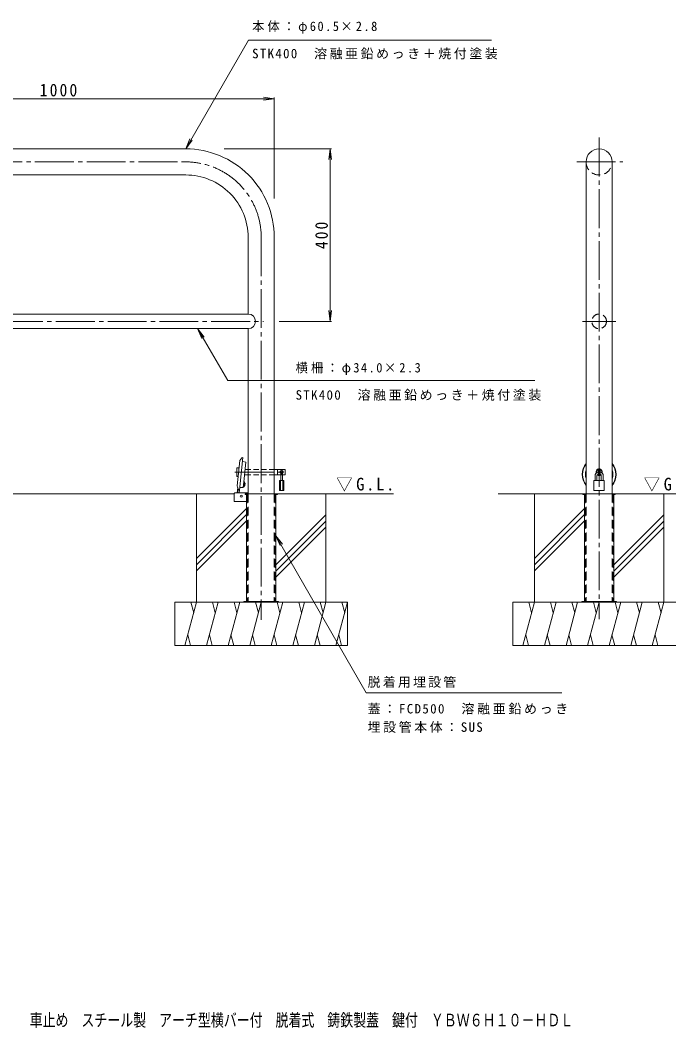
# Model space of a CAD drawing. Units: millimetres at full size, sheet at 1:10. Extents: x -1780 to 1797, y -1365 to 972.
# Drawn here: x -925 to 579, y -1365 to 972 of the extents above; entities that cross this region are included whole.
import ezdxf
from ezdxf.enums import TextEntityAlignment as Align

# ---------------------------------------------------------------- set-up
doc = ezdxf.new("R2010")
doc.units = ezdxf.units.MM
doc.header["$LTSCALE"] = 10
for name, pattern in [('CHAIN1', [8, 5, -1, 1, -1]), ('CHAIN2', [12, 9, -1, 1, -1]), ('DASHED1', [1.8, 1.2, -0.6]), ('DASHED2', [3, 2, -1])]:
    doc.linetypes.add(name, pattern=pattern)
for name, color, linetype, lineweight in [('C-0', 4, 'Continuous', 9), ('C-1', 7, 'Continuous', 9), ('C-2', 3, 'Continuous', 9), ('C-3', 3, 'DASHED2', 9), ('C-4', 7, 'Continuous', 9), ('C-5', 7, 'Continuous', 9), ('C-6', 2, 'Continuous', 9), ('C-9', 7, 'Continuous', 9), ('C-A', 2, 'Continuous', 9), ('C-B', 2, 'Continuous', 9), ('C-E', 6, 'Continuous', 5)]:
    doc.layers.add(name, color=color, linetype=linetype, lineweight=lineweight)
doc.layers.add('F-F_F-Fﾚｲﾔ', color=2, linetype='Continuous')
doc.styles.add('ＭＳ ゴシック', font='')
doc.styles.get('ＭＳ ゴシック').set_extended_font_data('MS Gothic')

msp = doc.modelspace()

# ---------------------------------------------------------------- linework, layer by layer
at = {"layer": 'C-0', "color": 7, "linetype": 'CHAIN2'}
for p, q in [((417.26, 699.73), (417.26, -417.54)), ((-1130.62, 643.22), (-541.12, 643.22)), ((365.37, 643.21), (472.4, 643.21)), ((-366.12, 468.22), (-366.12, -418.43)), ((-1322.12, 273.47), (-360.94, 273.47)), ((378.47, 273.46), (455.6, 273.46)), ((-427.5, -76.29), (-308.9, -76.29))]:
    msp.add_line(p, q, dxfattribs=at)
at = {"layer": 'C-0'}
for p, q in [((-411.21, -42.77), (-415.82, -49.12)), ((-422.03, -108.22), (-415.82, -49.12)), ((-408.67, -51.64), (-401.68, -53.27)), ((410.26, -75.69), (410.26, -77.6)), ((424.26, -75.69), (424.26, -77.6)), ((-422.03, -108.22), (-420.85, -111.3)), ((-414.99, -111.79), (-407.81, -111.65)), ((-403.62, -126.53), (-403.62, -128.03)), ((-403.62, -126.53), (-403.62, -128.03)), ((-403.62, -126.53), (-328.62, -126.53)), ((-403.62, -128.03), (-400.12, -128.03)), ((-400.12, -128.03), (-400.12, -376.53)), ((-332.12, -128.03), (-332.12, -376.53)), ((-328.62, -128.03), (-332.12, -128.03)), ((-328.62, -126.53), (-328.62, -128.03)), ((379.76, -126.53), (379.76, -128.03)), ((379.76, -126.53), (379.76, -128.03)), ((379.76, -126.53), (454.76, -126.53)), ((379.76, -128.03), (383.26, -128.03)), ((383.26, -128.03), (383.26, -376.53)), ((451.26, -128.03), (451.26, -376.53)), ((454.76, -128.03), (451.26, -128.03)), ((454.76, -126.53), (454.76, -128.03))]:
    msp.add_line(p, q, dxfattribs=at)
at = {"layer": 'C-0', "linetype": 'DASHED2'}
for p, q in [((-398.62, -128.03), (-398.62, -376.53)), ((-333.62, -128.03), (-333.62, -376.53)), ((384.76, -128.03), (384.76, -376.53)), ((449.76, -128.03), (449.76, -376.53))]:
    msp.add_line(p, q, dxfattribs=at)
at = {"layer": 'C-0'}
for points in [[(-416.5, -117.73), (-408.54, -42.04), (-411.21, -42.77)], [(-401.68, -53.27), (-406.47, -98.87), (-406.47, -98.92)]]:
    msp.add_lwpolyline(points, dxfattribs=at)
at = {"layer": 'C-0', "color": 7, "linetype": 'CHAIN2'}
msp.add_arc((-541.12, 468.22), 175, 0, 90.00024, dxfattribs=at)
at = {"layer": 'C-0'}
for centre, radius, start, end in [((-408.77, -42.31), 0.2, 354, 105.20602), ((-408.44, -50.67), 1, 174, 256.87498), ((417.26, -75.69), 7, 359.99939, 180.00061), ((417.26, -77.6), 7, 179.99939, 187.6925), ((417.26, -77.6), 7, 229.58139, 310.41597), ((417.26, -77.6), 7, 352.30522, 0.00061), ((-414.97, -112.79), 1, 91.12502, 174), ((-416.69, -117.71), 0.2, 242.79398, 354)]:
    msp.add_arc(centre, radius, start, end, dxfattribs=at)
at = {"layer": 'C-0', "linetype": 'DASHED2'}
for centre, start, end in [((-400.12, -128.03), 0, 90), ((-332.12, -128.03), 90, 180), ((383.26, -128.03), 0, 90), ((451.26, -128.03), 90, 180)]:
    msp.add_arc(centre, 1.5, start, end, dxfattribs=at)
at = {"layer": 'C-0'}
for major_axis, start_param, end_param in [((-4.16, 39.58), 0.7667625, 2.1642506), ((-4.06, 38.59), 0.7980163, 2.132987), ((-4.16, 39.58), 3.9038804, 5.3103083), ((-4.06, 38.59), 3.9348512, 5.2793375), ((-3.35, 31.83), 1.154745, 1.7762584), ((-3.35, 31.83), 4.2848321, 4.9293566)]:
    msp.add_ellipse((417.31, -81.55), major_axis=major_axis, ratio=0.9945, start_param=start_param, end_param=end_param, dxfattribs=at)
at = {"layer": 'C-1', "color": 3}
for p, q in [((447.51, -37.04), (447.51, -126.53)), ((-428.87, -143.23), (-428.87, -125.73)), ((-427.37, -124.23), (-396.37, -124.23)), ((-427.37, -144.73), (-400.12, -144.73))]:
    msp.add_line(p, q, dxfattribs=at)
at = {"layer": 'C-1', "color": 4}
for p, q in [((-420.85, -111.3), (-418.93, -116.28)), ((-418.93, -116.28), (-416.79, -117.89)), ((-406.47, -98.92), (-407.81, -111.65))]:
    msp.add_line(p, q, dxfattribs=at)
at = {"layer": 'C-1'}
for p, q in [((-406.12, -376.53), (-406.12, -378.03)), ((-326.12, -376.53), (-406.12, -376.53)), ((-378.62, -376.53), (-378.62, -378.03)), ((-353.62, -376.53), (-353.62, -378.03)), ((-326.12, -376.53), (-326.12, -378.03)), ((377.26, -376.53), (377.26, -378.03)), ((457.26, -376.53), (377.26, -376.53)), ((404.76, -376.53), (404.76, -378.03)), ((429.76, -376.53), (429.76, -378.03)), ((457.26, -376.53), (457.26, -378.03))]:
    msp.add_line(p, q, dxfattribs=at)
at = {"layer": 'C-1', "color": 3}
for centre, start, end in [((-427.37, -125.73), 90, 180), ((-427.37, -143.23), 180, 270)]:
    msp.add_arc(centre, 1.5, start, end, dxfattribs=at)
at = {"layer": 'C-2'}
for p, q in [((-1130.62, 673.47), (-541.12, 673.47)), ((387.01, 643.21), (387.01, -126.53)), ((447.51, 643.21), (447.51, -55.85)), ((-1130.62, 612.97), (-541.12, 612.97)), ((-396.37, 468.22), (-396.37, 290.47)), ((-335.87, 468.22), (-335.87, -126.53)), ((-1275.37, 290.47), (-396.37, 290.47)), ((-1275.37, 256.47), (-396.37, 256.47)), ((-396.37, 256.47), (-396.37, -126.53))]:
    msp.add_line(p, q, dxfattribs=at)
at = {"layer": 'C-2', "linetype": 'DASHED2'}
msp.add_circle((417.26, 273.46), 17, dxfattribs=at)
at = {"layer": 'C-2'}
for centre, radius, start, end in [((-541.12, 468.22), 205.25, 0, 90.00023), ((417.26, 643.21), 30.25, 0, 180), ((-541.12, 468.22), 144.75, 0, 90.0002), ((-396.37, 273.47), 17, 270, 90)]:
    msp.add_arc(centre, radius, start, end, dxfattribs=at)
at = {"layer": 'C-2', "linetype": 'DASHED2'}
msp.add_arc((417.26, 643.21), 30.25, 180.00047, 0.00047, dxfattribs=at)
at = {"layer": 'C-3'}
for p, q in [((-396.37, -126.53), (-396.37, -376.53)), ((-335.87, -126.53), (-335.87, -376.53)), ((387.01, -126.53), (387.01, -376.53)), ((447.51, -126.53), (447.51, -376.53))]:
    msp.add_line(p, q, dxfattribs=at)
at = {"layer": 'C-4'}
for p, q in [((-1335.87, 789.73), (-335.87, 789.73)), ((-335.87, 789.73), (-360.65, 792.99)), ((-335.87, 789.73), (-360.65, 786.46)), ((-335.87, 792.73), (-335.87, 558.14)), ((-203.31, 673.47), (-452.06, 673.47)), ((-206.31, 673.47), (-209.58, 648.69)), ((-206.31, 673.47), (-203.05, 648.69)), ((-206.31, 273.47), (-206.31, 673.47)), ((-206.31, 273.47), (-209.58, 298.26)), ((-206.31, 273.47), (-203.05, 298.26)), ((-203.31, 273.47), (-324.5, 273.47))]:
    msp.add_line(p, q, dxfattribs=at)
at = {"layer": 'C-5'}
for p, q in [((-541.12, 673.47), (-395.68, 925.39)), ((-395.68, 925.39), (167.69, 925.4)), ((-541.12, 673.47), (-531.55, 696.57)), ((-541.12, 673.47), (-525.9, 693.31)), ((-513.5, 256.47), (-498.28, 236.64)), ((-513.5, 256.47), (-443.43, 135.87)), ((-513.5, 256.47), (-503.93, 233.38)), ((-443.43, 135.87), (268.51, 135.87)), ((414.76, -81.3), (414.76, -71.76)), ((419.76, -81.3), (419.76, -71.76)), ((-332.12, -223.67), (-123.01, -588.46)), ((-332.12, -223.67), (-316.9, -243.5)), ((-332.12, -223.67), (-322.55, -246.77)), ((330.56, -588.46), (-123.01, -588.46))]:
    msp.add_line(p, q, dxfattribs=at)
for centre, radius, start, end in [((417.26, -76.53), 6, 349.8367, 190.1633), ((417.26, -76.53), 6, 234.7027, 305.2973), ((415.76, -71.76), 1, 107.45982, 180), ((415.76, -81.3), 1, 180, 252.54018), ((418.76, -71.76), 1, 0, 72.54018), ((418.76, -81.3), 1, 287.45982, 0)]:
    msp.add_arc(centre, radius, start, end, dxfattribs=at)
at = {"layer": 'C-6', "color": 7}
for p, q in [((-422.69, -85.29), (-422.69, -67.29)), ((-421.69, -66.29), (-417.62, -66.29)), ((-419.73, -86.29), (-421.69, -86.29)), ((-396.37, -82.29), (-404.73, -82.29)), ((-396.37, -70.29), (-403.47, -70.29)), ((-311.69, -70.29), (-335.87, -70.29)), ((-311.69, -82.29), (-335.87, -82.29)), ((-328.69, -70.29), (-328.69, -82.29)), ((-310.69, -71.29), (-310.69, -81.29))]:
    msp.add_line(p, q, dxfattribs=at)
at = {"layer": 'C-6', "color": 7, "linetype": 'DASHED1'}
for p, q in [((-335.87, -70.29), (-396.37, -70.29)), ((-335.87, -82.29), (-396.37, -82.29))]:
    msp.add_line(p, q, dxfattribs=at)
at = {"layer": 'C-6', "color": 7, "linetype": 'CHAIN1'}
msp.add_line((-318.69, -71.78), (-318.69, -80.84), dxfattribs=at)
at = {"layer": 'C-6'}
for p, q in [((407.76, -85.03), (407.76, -95.53)), ((412.26, -85.03), (412.26, -95.53)), ((422.26, -85.03), (422.26, -95.53)), ((426.76, -85.03), (426.76, -95.53)), ((-422, -124.23), (-420.69, -111.71)), ((-405, -107.88), (-405.4, -107.83)), ((-404.12, -107.16), (-405.32, -107.04)), ((-405, -107.88), (-404.12, -107.16)), ((-403.66, -102.79), (-404.86, -102.66)), ((-404.38, -101.91), (-404.77, -101.87)), ((-404.38, -101.91), (-403.66, -102.79)), ((-404.12, -107.16), (-403.66, -102.79)), ((405.26, -95.53), (429.26, -95.53)), ((429.26, -95.53), (429.26, -119.03))]:
    msp.add_line(p, q, dxfattribs=at)
at = {"layer": 'C-6', "color": 6, "lineweight": 5}
for p, q in [((-1242.87, -126.53), (-428.87, -126.53)), ((-335.87, -126.53), (-59.45, -126.53))]:
    msp.add_line(p, q, dxfattribs=at)
at = {"layer": 'C-6'}
msp.add_lwpolyline([(405.26, -95.53), (405.26, -119.03), (429.26, -119.03)], dxfattribs=at)
at = {"layer": 'C-6', "color": 7}
for centre, radius, start, end in [((-421.69, -67.29), 1, 90, 180), ((-421.69, -85.29), 1, 180, 270), ((-318.69, -76.29), 3.5, 310.00473, 229.99223), ((-311.69, -71.29), 1, 0, 90), ((-311.69, -81.29), 1, 270, 0)]:
    msp.add_arc(centre, radius, start, end, dxfattribs=at)
at = {"layer": 'C-6'}
for radius, start, end in [(9.5, 105.25735, 180), (5, 119.99915, 180), (9.5, 0, 74.74271), (5, 0, 60.00085)]:
    msp.add_arc((417.26, -85.03), radius, start, end, dxfattribs=at)
at = {"layer": 'C-9'}
for p, q in [((-420.4, -124.23), (-419.43, -115)), ((-417.18, -124.23), (-416.5, -117.73))]:
    msp.add_line(p, q, dxfattribs=at)
at = {"layer": 'C-A'}
for p, q in [((-320.94, -77.54), (-320.94, -95.29)), ((-316.44, -77.54), (-316.44, -95.29)), ((-323.69, -95.29), (-323.69, -118.79)), ((-323.69, -95.29), (-313.69, -95.29)), ((-321.44, -95.29), (-321.44, -118.79)), ((-315.94, -95.29), (-315.94, -118.79)), ((-313.69, -95.29), (-313.69, -118.79)), ((-323.69, -118.79), (-313.69, -118.79))]:
    msp.add_line(p, q, dxfattribs=at)
msp.add_arc((-318.69, -77.54), 2.25, 0, 180, dxfattribs=at)
at = {"layer": 'C-B'}
for p, q in [((-406.12, -110.52), (-407.68, -110.36)), ((-404.92, -99.09), (-406.47, -98.92)), ((-405.61, -109.82), (-406.12, -110.52)), ((-404.56, -99.88), (-405.61, -109.82)), ((-404.56, -99.88), (-404.92, -99.09))]:
    msp.add_line(p, q, dxfattribs=at)
at = {"layer": 'C-E'}
for p, q in [((-600.34, -126.53), (-428.87, -126.53)), ((-516.12, -378.03), (-516.12, -126.53)), ((-328.62, -126.53), (-132.72, -126.53)), ((-216.12, -378.03), (-216.12, -126.53)), ((183.04, -126.53), (379.76, -126.53)), ((267.26, -378.03), (267.26, -126.53)), ((454.76, -126.53), (650.66, -126.53)), ((567.26, -378.03), (567.26, -126.53)), ((-400.12, -160.72), (-516.12, -276.72)), ((383.26, -160.72), (267.26, -276.72)), ((-400.12, -174.86), (-516.12, -290.86)), ((-216.12, -175.6), (-332.12, -291.6)), ((383.26, -174.86), (267.26, -290.86)), ((567.26, -175.6), (451.26, -291.6)), ((-400.12, -189), (-516.12, -305)), ((-216.12, -189.74), (-332.12, -305.74)), ((-216.12, -203.88), (-332.12, -319.88)), ((383.26, -189), (267.26, -305)), ((567.26, -189.74), (451.26, -305.74)), ((567.26, -203.88), (451.26, -319.88)), ((-566.12, -378.03), (-166.12, -378.03)), ((-566.12, -478.03), (-566.12, -378.03)), ((-516.12, -378.03), (-542.91, -478.03)), ((-529.17, -378.03), (-522.64, -402.38)), ((-466.12, -378.03), (-492.91, -478.03)), ((-479.17, -378.03), (-472.64, -402.38)), ((-416.12, -378.03), (-442.91, -478.03)), ((-429.17, -378.03), (-422.64, -402.38)), ((-366.12, -378.03), (-392.91, -478.03)), ((-379.17, -378.03), (-372.64, -402.38)), ((-316.12, -378.03), (-342.91, -478.03)), ((-329.17, -378.03), (-322.64, -402.38)), ((-266.12, -378.03), (-292.91, -478.03)), ((-279.17, -378.03), (-272.64, -402.38)), ((-216.12, -378.03), (-242.91, -478.03)), ((-229.17, -378.03), (-222.64, -402.38)), ((-166.12, -378.03), (-192.91, -478.03)), ((-179.17, -378.03), (-172.64, -402.38)), ((-166.12, -478.03), (-166.12, -378.03)), ((217.26, -378.03), (617.26, -378.03)), ((217.26, -478.03), (217.26, -378.03)), ((267.26, -378.03), (240.46, -478.03)), ((254.21, -378.03), (260.73, -402.38)), ((317.26, -378.03), (290.46, -478.03)), ((304.21, -378.03), (310.73, -402.38)), ((367.26, -378.03), (340.46, -478.03)), ((354.21, -378.03), (360.73, -402.38)), ((417.26, -378.03), (390.46, -478.03)), ((404.21, -378.03), (410.73, -402.38)), ((467.26, -378.03), (440.46, -478.03)), ((454.21, -378.03), (460.73, -402.38)), ((517.26, -378.03), (490.46, -478.03)), ((504.21, -378.03), (510.73, -402.38)), ((567.26, -378.03), (540.46, -478.03)), ((554.21, -378.03), (560.73, -402.38)), ((-529.86, -478.03), (-536.39, -453.68)), ((-479.86, -478.03), (-486.39, -453.68)), ((-429.86, -478.03), (-436.39, -453.68)), ((-379.86, -478.03), (-386.39, -453.68)), ((-329.86, -478.03), (-336.39, -453.68)), ((-279.86, -478.03), (-286.39, -453.68)), ((-229.86, -478.03), (-236.39, -453.68)), ((-179.86, -478.03), (-186.39, -453.68)), ((253.51, -478.03), (246.99, -453.68)), ((303.51, -478.03), (296.99, -453.68)), ((353.51, -478.03), (346.99, -453.68)), ((403.51, -478.03), (396.99, -453.68)), ((453.51, -478.03), (446.99, -453.68)), ((503.51, -478.03), (496.99, -453.68)), ((553.51, -478.03), (546.99, -453.68)), ((-566.12, -478.03), (-166.12, -478.03)), ((217.26, -478.03), (617.26, -478.03))]:
    msp.add_line(p, q, dxfattribs=at)
at = {"layer": 'C-E', "color": 4, "lineweight": 9}
msp.add_circle((-412.47, -132.03), 2.5, dxfattribs=at)

# ---------------------------------------------------------------- texts
at = {"layer": 'C-4', "color": 2, "insert": (-879.62, 794.73), "char_height": 29.33, "attachment_point": 7, "style": 'ＭＳ ゴシック'}
msp.add_mtext('\\T1.28;\\W0.9;1000', dxfattribs=at)
at = {"layer": 'C-4', "color": 2, "insert": (-211.31, 440.97), "char_height": 29.33, "attachment_point": 7, "rotation": 90, "style": 'ＭＳ ゴシック'}
msp.add_mtext('\\T1.27;\\W0.9;400', dxfattribs=at)
at = {"layer": 'C-5', "char_height": 21.99, "attachment_point": 7, "style": 'ＭＳ ゴシック'}
for s, insert in [('\\T1.25;\\W0.95;本体：φ60.5×2.8', (-387.31, 940.79)), ('\\T1.2;STK400\u3000溶融亜鉛めっき＋焼付塗装', (-387.31, 881.05)), ('\\T1.25;\\W0.95;横柵：φ34.0×2.3', (-286.49, 149.02)), ('\\T1.2;STK400\u3000溶融亜鉛めっき＋焼付塗装', (-286.49, 89.28)), ('\\T1.17;脱着用埋設管', (-119.44, -576.6)), ('\\T1.21;蓋：FCD500\u3000溶融亜鉛めっき', (-119.44, -638.38)), ('\\T1.2;埋設管本体：SUS', (-119.44, -680.93))]:
    msp.add_mtext(s, dxfattribs=dict(at, insert=insert))
at = {"layer": 'C-5', "color": 2, "char_height": 29.33, "attachment_point": 7, "style": 'ＭＳ ゴシック'}
for insert in [(-192.36, -121.3), (520.56, -121.3)]:
    msp.add_mtext('\\T1.22;\\W0.95;▽G.L.', dxfattribs=dict(at, insert=insert))
at = {"layer": 'F-F_F-Fﾚｲﾔ', "style": 'ＭＳ ゴシック', "width": 0.75}
msp.add_text('車止め\u3000スチール製\u3000アーチ型横バー付\u3000脱着式\u3000鋳鉄製蓋\u3000鍵付\u3000ＹＢＷ６Ｈ１０－ＨＤＬ', height=29.33, dxfattribs=at).set_placement((-903.02, -1370.49), align=Align.BOTTOM_LEFT)

doc.saveas('drawing.dxf')
